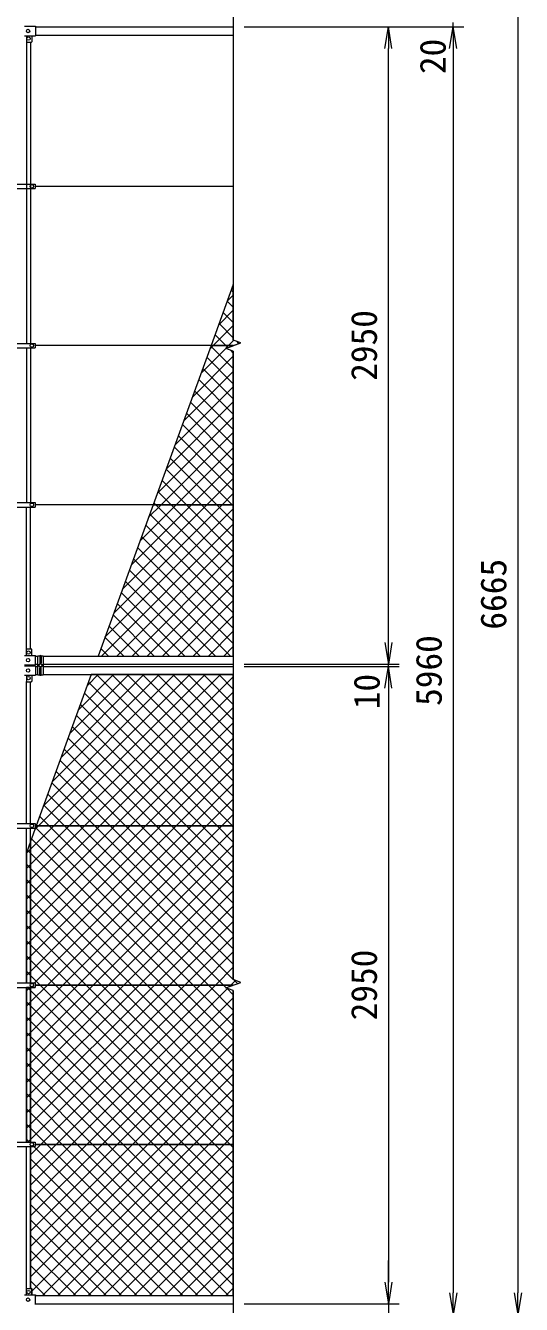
# Model space of a CAD drawing. Units: millimetres, scale not verified. Extents: x -10500 to 10500, y -7425 to 7425.
# Drawn here: x -6526 to -4231, y -3598 to 2321 of the extents above; entities that cross this region are included whole.
import ezdxf
from ezdxf.enums import TextEntityAlignment as Align

# ---------------------------------------------------------------- set-up
doc = ezdxf.new("R2010")
doc.units = ezdxf.units.MM
doc.header["$LTSCALE"] = 30
for name, color, linetype, lineweight in [('0-4_D-STR1', 1, 'Continuous', 9), ('0-8_D-STR-DIM', 7, 'Continuous', 9), ('0-9_0', 7, 'Continuous', 9), ('0-A_D-STR3', 3, 'Continuous', 9), ('0-B_D-STR2', 7, 'Continuous', 9)]:
    doc.layers.add(name, color=color, linetype=linetype, lineweight=lineweight)
doc.styles.add('ＭＳ ゴシック', font='')
doc.styles.get('ＭＳ ゴシック').set_extended_font_data('MS Gothic')

# ---------------------------------------------------------------- blocks, each defined once
blk = doc.blocks.new('_Open')
at = {"layer": '0-9_0'}
blk.add_line((-30, 5), (0, 0), dxfattribs=at)
blk.add_lwpolyline([(-30, -5), (0, 0), (-30, 0)], dxfattribs=at)

msp = doc.modelspace()

# ---------------------------------------------------------------- linework, layer by layer
at = {"layer": '0-4_D-STR1'}
for p, q in [((-6479.32, 2315), (-5564.32, 2315)), ((-6479.32, 2276.9), (-5564.32, 2276.9)), ((-6479.32, -596.9), (-6469.32, -596.9)), ((-6479.32, -635), (-6469.32, -635)), ((-6479.32, -645), (-6469.32, -645)), ((-6444.32, -596.9), (-5564.32, -596.9)), ((-6444.32, -635), (-5564.32, -635)), ((-6444.32, -645), (-5564.32, -645)), ((-6479.32, -683.1), (-6469.32, -683.1)), ((-6444.32, -683.1), (-5564.32, -683.1)), ((-6479.32, -3556.9), (-5564.32, -3556.9)), ((-6479.32, -3595), (-5564.32, -3595))]:
    msp.add_line(p, q, dxfattribs=at)
at = {"layer": '0-8_D-STR-DIM'}
for p, q in [((-5564.32, 3060), (-5564.32, 865.65)), ((-4247.45, 2920), (-4247.45, -3545)), ((-5514.32, 2315), (-4496.63, 2315)), ((-5514.32, 2315), (-4796.63, 2315)), ((-5514.32, 2315), (-4496.63, 2315)), ((-4546.63, 2315), (-4546.63, 2335)), ((-4846.63, -535), (-4846.63, 2215)), ((-4546.63, 2215), (-4546.63, -3545)), ((-4546.63, 2215), (-4546.63, 2115)), ((-5599.56, 827.17), (-5529.08, 852.83)), ((-5529.08, 852.83), (-5564.32, 865.65)), ((-5564.32, 814.35), (-5599.56, 827.17)), ((-5564.32, 814.35), (-5564.32, -2094.35)), ((-4846.63, -535), (-4846.63, -435)), ((-5514.32, -635), (-4796.63, -635)), ((-5514.32, -635), (-4796.63, -635)), ((-5514.32, -645), (-4796.63, -645)), ((-5514.32, -645), (-4796.63, -645)), ((-4846.63, -645), (-4846.63, -635)), ((-4846.63, -745), (-4846.63, -845)), ((-4846.63, -745), (-4846.63, -3495)), ((-5599.56, -2132.83), (-5529.08, -2107.17)), ((-5529.08, -2107.17), (-5564.32, -2094.35)), ((-5564.32, -2145.65), (-5599.56, -2132.83)), ((-5564.32, -2145.65), (-5564.32, -3735)), ((-4846.63, -3495), (-4846.63, -3395)), ((-5514.32, -3595), (-4796.63, -3595)), ((-5514.32, -3595), (-4796.63, -3595)), ((-4846.63, -3595), (-4846.63, -3645))]:
    msp.add_line(p, q, dxfattribs=at)
at = {"layer": '0-A_D-STR3'}
for p, q in [((-6530.52, 2317.9), (-6479.32, 2317.9)), ((-6479.32, 2317.9), (-6479.32, 2273.9)), ((-6530.52, 2273.9), (-6479.32, 2273.9)), ((-6522.32, 2273.9), (-6522.32, 2245.9)), ((-6497.32, 2273.9), (-6497.32, 2245.9)), ((-6521.82, 2244.13), (-6521.82, 850.3)), ((-6520.32, 2243.9), (-6499.32, 2243.9)), ((-6502.82, 2244), (-6502.82, 850.3)), ((-6646.82, 1587.3), (-6481.82, 1587.3)), ((-6646.82, 1566.7), (-6481.82, 1566.7)), ((-6481.82, 1587.3), (-6481.82, 1566.7)), ((-5564.32, 1577), (-6481.82, 1577)), ((-6646.82, 850.3), (-6481.82, 850.3)), ((-6646.82, 829.7), (-6481.82, 829.7)), ((-6521.82, 829.7), (-6521.82, 113.3)), ((-6502.82, 829.7), (-6502.82, 113.3)), ((-6481.82, 850.3), (-6481.82, 829.7)), ((-5564.32, 840), (-6481.82, 840)), ((-6646.82, 113.3), (-6481.82, 113.3)), ((-6646.82, 92.7), (-6481.82, 92.7)), ((-6521.82, -564.58), (-6521.82, 92.7)), ((-6502.82, -563.9), (-6502.82, 92.7)), ((-6481.82, 113.3), (-6481.82, 92.7)), ((-5564.32, 103), (-6481.82, 103)), ((-6522.32, -593.9), (-6522.32, -565.9)), ((-6520.32, -563.9), (-6499.32, -563.9)), ((-6497.32, -593.9), (-6497.32, -565.9)), ((-6530.52, -593.9), (-6479.32, -593.9)), ((-6530.52, -637.9), (-6479.32, -637.9)), ((-6530.52, -642.1), (-6479.32, -642.1)), ((-6479.32, -637.9), (-6479.32, -593.9)), ((-6479.32, -642.1), (-6479.32, -686.1)), ((-6469.32, -595.63), (-6460.32, -595.63)), ((-6460.32, -595.63), (-6460.32, -628)), ((-6453.32, -595.63), (-6453.32, -628)), ((-6530.52, -686.1), (-6479.32, -686.1)), ((-6522.32, -686.1), (-6522.32, -714.1)), ((-6497.32, -686.1), (-6497.32, -714.1)), ((-6460.32, -684.89), (-6460.32, -652)), ((-6453.32, -684.89), (-6453.32, -652)), ((-6521.82, -1372.7), (-6521.82, -715.42)), ((-6520.32, -716.1), (-6499.32, -716.1)), ((-6502.82, -1372.7), (-6502.82, -716.1)), ((-6646.82, -1372.7), (-6481.82, -1372.7)), ((-6646.82, -1393.3), (-6481.82, -1393.3)), ((-6521.82, -2109.5), (-6521.82, -1393.3)), ((-6502.82, -2109.5), (-6502.82, -1393.3)), ((-6481.82, -1372.7), (-6481.82, -1393.3)), ((-5564.32, -1383), (-6481.82, -1383)), ((-6646.82, -2109.7), (-6481.82, -2109.7)), ((-6646.82, -2130.3), (-6481.82, -2130.3)), ((-6521.82, -2846.7), (-6521.82, -2130.5)), ((-6502.82, -2846.7), (-6502.82, -2130.5)), ((-6481.82, -2109.7), (-6481.82, -2130.3)), ((-5564.32, -2120), (-6481.82, -2120)), ((-6646.82, -2846.7), (-6481.82, -2846.7)), ((-6646.82, -2867.3), (-6481.82, -2867.3)), ((-6521.82, -3524.58), (-6521.82, -2867.3)), ((-6502.82, -3523.9), (-6502.82, -2867.3)), ((-6481.82, -2846.7), (-6481.82, -2867.3)), ((-5564.32, -2857), (-6481.82, -2857)), ((-6522.32, -3553.9), (-6522.32, -3525.9)), ((-6520.32, -3523.9), (-6499.32, -3523.9)), ((-6497.32, -3553.9), (-6497.32, -3525.9)), ((-6530.52, -3553.9), (-6479.32, -3553.9)), ((-6479.32, -3597.9), (-6479.32, -3553.9))]:
    msp.add_line(p, q, dxfattribs=at)
for points in [[(-6460.32, -684.89), (-6469.32, -684.89), (-6469.32, -595.63)], [(-6453.32, -595.63), (-6444.32, -595.63), (-6444.32, -684.89), (-6453.32, -684.89)]]:
    msp.add_lwpolyline(points, dxfattribs=at)
msp.add_lwpolyline([(-6456.82, -648.1), (-6463.83, -644.05), (-6463.83, -635.95), (-6456.82, -631.9), (-6449.8, -635.95), (-6449.8, -644.05)], close=True, dxfattribs=at)
for centre, radius in [((-6514.32, 2295.9), 8), ((-6512.32, 2260.9), 8), ((-6496.82, 1577), 8), ((-6496.82, 840), 8), ((-6496.82, 103), 8), ((-6512.32, -580.9), 8), ((-6514.32, -615.9), 8), ((-6456.82, -640), 7.03), ((-6514.32, -664.1), 8), ((-6512.32, -699.1), 8), ((-6496.82, -1383), 8), ((-6496.82, -2120), 8), ((-6496.82, -2857), 8), ((-6512.32, -3540.9), 8), ((-6514.32, -3575.9), 8)]:
    msp.add_circle(centre, radius, dxfattribs=at)
for centre, radius, start, end in [((-6520.32, 2245.9), 2, 180, 270), ((-6499.32, 2245.9), 2, 270, 0), ((-6520.32, -565.9), 2, 90, 180), ((-6499.32, -565.9), 2, 0, 90), ((-6456.82, -601.26), 6.62, 58.10921, 121.89079), ((-6456.82, -628), 3.5, 180, 0), ((-6456.82, -652), 3.5, 0, 180), ((-6456.82, -679.26), 6.62, 238.10921, 301.89079), ((-6520.32, -714.1), 2, 180, 270), ((-6499.32, -714.1), 2, 270, 0), ((-6520.32, -3525.9), 2, 90, 180), ((-6499.32, -3525.9), 2, 0, 90)]:
    msp.add_arc(centre, radius, start, end, dxfattribs=at)
at = {"layer": '0-B_D-STR2'}
for p, q in [((-5592.12, 1046.24), (-5564.32, 1074.04)), ((-5564.32, 1087.83), (-5573.6, 1097.11)), ((-5564.32, 1017.12), (-5592.47, 1045.27)), ((-5632.58, 935.07), (-5564.32, 1003.33)), ((-5564.32, 946.41), (-5611.34, 993.43)), ((-5564.32, 875.7), (-5630.21, 941.59)), ((-5564.32, 734.28), (-5667.95, 837.9)), ((-5538.15, 849.53), (-5548.52, 859.9)), ((-5753.98, 601.54), (-5564.32, 791.2)), ((-5713.51, 712.72), (-5599.19, 827.04)), ((-5564.32, 663.57), (-5686.82, 786.06)), ((-5564.32, 804.99), (-5579.04, 819.7)), ((-5794.44, 490.37), (-5564.32, 720.49)), ((-5564.32, 592.86), (-5705.68, 734.22)), ((-5564.32, 522.15), (-5724.55, 682.38)), ((-5834.9, 379.19), (-5564.32, 649.78)), ((-5564.32, 451.43), (-5743.42, 630.54)), ((-5875.37, 268.01), (-5564.32, 579.06)), ((-5564.32, 380.72), (-5762.29, 578.7)), ((-5915.83, 156.84), (-5564.32, 508.35)), ((-5564.32, 239.3), (-5800.03, 475.01)), ((-5564.32, 310.01), (-5781.16, 526.85)), ((-5898.96, 103), (-5564.32, 437.64)), ((-5564.32, 168.59), (-5818.9, 423.17)), ((-5569.44, 103), (-5837.77, 371.33)), ((-5828.25, 103), (-5564.32, 366.93)), ((-5640.15, 103), (-5856.63, 319.49)), ((-5757.54, 103), (-5564.32, 296.22)), ((-5710.86, 103), (-5875.5, 267.64)), ((-5781.57, 103), (-5894.37, 215.8)), ((-5686.83, 103), (-5564.32, 225.51)), ((-5852.28, 103), (-5913.24, 163.96)), ((-5616.12, 103), (-5564.32, 154.8)), ((-6158.62, -510.21), (-5564.32, 84.09)), ((-6118.16, -399.04), (-5616.12, 103)), ((-6077.69, -287.86), (-5686.83, 103)), ((-6037.23, -176.69), (-5757.54, 103)), ((-5996.76, -65.51), (-5828.25, 103)), ((-5956.3, 45.66), (-5898.96, 103)), ((-5564.32, -326.38), (-5950.98, 60.28)), ((-5922.99, 103), (-5932.11, 112.12)), ((-5564.32, -255.67), (-5922.99, 103)), ((-5564.32, -184.96), (-5852.28, 103)), ((-5564.32, -114.25), (-5781.57, 103)), ((-5564.32, -43.54), (-5710.86, 103)), ((-5564.32, 27.17), (-5640.15, 103)), ((-5564.32, 97.88), (-5569.44, 103)), ((-6174.6, -596.9), (-5564.32, 13.38)), ((-5564.32, -397.09), (-5969.85, 8.44)), ((-6103.89, -596.9), (-5564.32, -57.33)), ((-5564.32, -467.8), (-5988.72, -43.41)), ((-5564.32, -538.51), (-6007.59, -95.25)), ((-6033.18, -596.9), (-5564.32, -128.04)), ((-5576.64, -596.9), (-6026.45, -147.09)), ((-5647.36, -596.9), (-6045.32, -198.93)), ((-5962.47, -596.9), (-5564.32, -198.75)), ((-5718.07, -596.9), (-6064.19, -250.77)), ((-5891.76, -596.9), (-5564.32, -269.46)), ((-5859.49, -596.9), (-6101.93, -354.46)), ((-5788.78, -596.9), (-6083.06, -302.62)), ((-5821.05, -596.9), (-5564.32, -340.17)), ((-5930.2, -596.9), (-6120.8, -406.3)), ((-5750.33, -596.9), (-5564.32, -410.89)), ((-6000.91, -596.9), (-6139.67, -458.14)), ((-6071.62, -596.9), (-6158.54, -509.98)), ((-5679.62, -596.9), (-5564.32, -481.6)), ((-6142.33, -596.9), (-6177.41, -561.82)), ((-5608.91, -596.9), (-5564.32, -552.31)), ((-6441.87, -1288.44), (-5836.53, -683.1)), ((-6401.41, -1177.26), (-5907.25, -683.1)), ((-6395.01, -1383), (-5695.11, -683.1)), ((-6360.94, -1066.09), (-5977.96, -683.1)), ((-6324.3, -1383), (-5624.4, -683.1)), ((-6320.48, -954.91), (-6048.67, -683.1)), ((-6280.01, -843.74), (-6119.38, -683.1)), ((-6239.55, -732.56), (-6190.09, -683.1)), ((-5564.32, -1316.33), (-6197.55, -683.1)), ((-5564.32, -1245.62), (-6126.84, -683.1)), ((-5564.32, -1174.91), (-6056.13, -683.1)), ((-5564.32, -1104.2), (-5985.42, -683.1)), ((-5564.32, -1033.49), (-5914.71, -683.1)), ((-5564.32, -962.78), (-5844, -683.1)), ((-5564.32, -892.07), (-5773.29, -683.1)), ((-5564.32, -821.36), (-5702.58, -683.1)), ((-5564.32, -750.65), (-5631.87, -683.1)), ((-5639.07, -1383), (-6252.88, -769.19)), ((-5568.36, -1383), (-6234.01, -717.35)), ((-6182.88, -1383), (-5564.32, -764.44)), ((-5709.78, -1383), (-6271.75, -821.03)), ((-5780.49, -1383), (-6290.62, -872.88)), ((-6112.17, -1383), (-5564.32, -835.15)), ((-5851.2, -1383), (-6309.49, -924.72)), ((-6041.46, -1383), (-5564.32, -905.86)), ((-5921.92, -1383), (-6328.36, -976.56)), ((-5992.63, -1383), (-6347.23, -1028.4)), ((-6063.34, -1383), (-6366.09, -1080.24)), ((-6134.05, -1383), (-6384.96, -1132.08)), ((-6204.76, -1383), (-6403.83, -1183.93)), ((-6502.82, -1490.81), (-6395.01, -1383)), ((-6502.82, -1561.52), (-6324.3, -1383)), ((-6502.82, -1702.94), (-6182.88, -1383)), ((-6502.82, -1773.65), (-6112.17, -1383)), ((-6502.82, -1844.36), (-6041.46, -1383)), ((-5750.6, -2120), (-6479.31, -1391.29)), ((-5564.32, -2023.44), (-6204.76, -1383)), ((-5564.32, -1952.73), (-6134.05, -1383)), ((-5564.32, -1882.02), (-6063.34, -1383)), ((-5564.32, -1811.31), (-5992.63, -1383)), ((-5564.32, -1740.6), (-5921.92, -1383)), ((-5564.32, -1669.89), (-5851.2, -1383)), ((-5564.32, -1599.17), (-5780.49, -1383)), ((-5564.32, -1528.46), (-5709.78, -1383)), ((-5564.32, -1457.75), (-5639.07, -1383)), ((-5564.32, -1387.04), (-5568.36, -1383)), ((-5821.31, -2120), (-6498.18, -1443.14)), ((-6521.82, -1509.81), (-6502.82, -1490.81)), ((-6502.82, -1579.91), (-6521.82, -1560.91)), ((-6521.82, -1580.52), (-6502.82, -1561.52)), ((-5962.73, -2120), (-6502.82, -1579.91)), ((-6502.82, -1650.62), (-6521.82, -1631.62)), ((-6033.44, -2120), (-6502.82, -1650.62)), ((-6071.35, -2120), (-5564.32, -1612.97)), ((-6502.82, -1721.33), (-6521.82, -1702.33)), ((-6521.82, -1721.94), (-6502.82, -1702.94)), ((-6000.64, -2120), (-5564.32, -1683.68)), ((-6502.82, -1792.05), (-6521.82, -1773.05)), ((-6521.82, -1792.65), (-6502.82, -1773.65)), ((-6104.15, -2120), (-6502.82, -1721.33)), ((-5929.93, -2120), (-5564.32, -1754.39)), ((-6174.86, -2120), (-6502.82, -1792.05)), ((-6521.82, -1863.36), (-6502.82, -1844.36)), ((-6502.82, -1933.47), (-6521.82, -1914.47)), ((-6316.29, -2120), (-6502.82, -1933.47)), ((-6502.82, -2004.18), (-6521.82, -1985.18)), ((-6387, -2120), (-6502.82, -2004.18)), ((-6502.82, -2074.89), (-6521.82, -2055.89)), ((-6521.82, -2146.2), (-6505.92, -2130.3)), ((-6457.71, -2120), (-6502.82, -2074.89)), ((-6502.82, -2551.47), (-6071.35, -2120)), ((-6502.82, -2622.18), (-6000.64, -2120)), ((-6502.82, -2692.89), (-5929.93, -2120)), ((-5720.71, -2857), (-6457.71, -2120)), ((-5650, -2857), (-6387, -2120)), ((-5579.29, -2857), (-6316.29, -2120)), ((-5564.32, -2730.55), (-6174.86, -2120)), ((-5564.32, -2659.83), (-6104.15, -2120)), ((-5564.32, -2589.12), (-6033.44, -2120)), ((-5564.32, -2518.41), (-5962.73, -2120)), ((-5564.32, -2376.99), (-5821.31, -2120)), ((-5564.32, -2306.28), (-5750.6, -2120)), ((-5545.37, -2113.1), (-5564.01, -2094.46)), ((-5564.32, -2164.86), (-5594.52, -2134.66)), ((-6502.82, -2287.02), (-6521.82, -2268.02)), ((-5932.84, -2857), (-6502.82, -2287.02)), ((-6171.96, -2857), (-5564.32, -2249.36)), ((-6502.82, -2357.73), (-6521.82, -2338.73)), ((-6003.55, -2857), (-6502.82, -2357.73)), ((-6101.25, -2857), (-5564.32, -2320.07)), ((-6502.82, -2428.44), (-6521.82, -2409.44)), ((-6030.54, -2857), (-5564.32, -2390.78)), ((-6502.82, -2499.15), (-6521.82, -2480.15)), ((-6074.26, -2857), (-6502.82, -2428.44)), ((-6144.97, -2857), (-6502.82, -2499.15)), ((-6502.82, -2569.86), (-6521.82, -2550.86)), ((-6521.82, -2570.47), (-6502.82, -2551.47)), ((-6215.68, -2857), (-6502.82, -2569.86)), ((-6502.82, -2640.57), (-6521.82, -2621.57)), ((-6521.82, -2641.18), (-6502.82, -2622.18)), ((-6286.39, -2857), (-6502.82, -2640.57)), ((-6502.82, -2711.28), (-6521.82, -2692.28)), ((-6521.82, -2711.89), (-6502.82, -2692.89)), ((-6357.1, -2857), (-6502.82, -2711.28)), ((-5747.69, -2857), (-5564.32, -2673.63)), ((-6502.82, -2782), (-6521.82, -2763)), ((-5676.98, -2857), (-5564.32, -2744.34)), ((-6508.83, -2846.7), (-6521.82, -2833.71)), ((-6427.81, -2857), (-6502.82, -2782)), ((-5606.27, -2857), (-5564.32, -2815.05)), ((-6502.82, -3187.86), (-6171.96, -2857)), ((-6502.82, -3258.57), (-6101.25, -2857)), ((-6502.82, -3329.28), (-6030.54, -2857)), ((-5798.63, -3556.9), (-6488.23, -2867.3)), ((-6447.59, -3556.9), (-5747.69, -2857)), ((-5727.91, -3556.9), (-6427.81, -2857)), ((-6376.88, -3556.9), (-5676.98, -2857)), ((-5657.2, -3556.9), (-6357.1, -2857)), ((-6306.17, -3556.9), (-5606.27, -2857)), ((-5586.49, -3556.9), (-6286.39, -2857)), ((-6235.46, -3556.9), (-5564.32, -2885.76)), ((-5564.32, -3508.36), (-6215.68, -2857)), ((-5564.32, -3437.65), (-6144.97, -2857)), ((-5564.32, -3366.94), (-6074.26, -2857)), ((-5564.32, -3296.23), (-6003.55, -2857)), ((-5564.32, -3225.52), (-5932.84, -2857)), ((-5564.32, -3013.39), (-5720.71, -2857)), ((-5564.32, -2942.68), (-5650, -2857)), ((-5564.32, -2871.97), (-5579.29, -2857)), ((-5869.34, -3556.9), (-6502.82, -2923.42)), ((-6164.75, -3556.9), (-5564.32, -2956.47)), ((-5940.05, -3556.9), (-6502.82, -2994.13)), ((-6010.76, -3556.9), (-6502.82, -3064.84)), ((-6094.04, -3556.9), (-5564.32, -3027.18)), ((-6081.47, -3556.9), (-6502.82, -3135.55)), ((-6023.33, -3556.9), (-5564.32, -3097.89)), ((-5952.62, -3556.9), (-5564.32, -3168.6)), ((-6152.18, -3556.9), (-6502.82, -3206.26)), ((-5881.91, -3556.9), (-5564.32, -3239.31)), ((-6222.89, -3556.9), (-6502.82, -3276.97)), ((-5811.2, -3556.9), (-5564.32, -3310.02)), ((-6293.6, -3556.9), (-6502.82, -3347.68)), ((-6364.31, -3556.9), (-6502.82, -3418.39)), ((-5740.49, -3556.9), (-5564.32, -3380.73)), ((-6435.02, -3556.9), (-6502.82, -3489.1)), ((-5669.78, -3556.9), (-5564.32, -3451.44)), ((-5599.06, -3556.9), (-5564.32, -3522.15))]:
    msp.add_line(p, q, dxfattribs=at)
for points in [[(-5564.32, 1122.62), (-5667.18, 840), (-5564.32, 840), (-5529.08, 852.83), (-5564.32, 865.65)], [(-5564.32, 814.35), (-5599.56, 827.17), (-5564.32, 840), (-5667.18, 840), (-5935.43, 103), (-5564.32, 103)], [(-5564.32, 103), (-5935.43, 103), (-6190.17, -596.9), (-5564.32, -596.9)], [(-5564.32, -683.1), (-6221.55, -683.1), (-6476.29, -1383), (-5564.32, -1383)], [(-5564.32, -1383), (-6476.29, -1383), (-6502.82, -1455.89), (-6502.82, -2109.7), (-6481.82, -2109.7), (-6481.82, -2120), (-5564.32, -2120), (-5529.08, -2107.17), (-5564.32, -2094.35)], [(-6502.82, -1455.89), (-6521.82, -1508.09), (-6521.82, -2109.7), (-6502.82, -2109.7)], [(-6502.82, -2130.3), (-6521.82, -2130.3), (-6521.82, -2846.7), (-6502.82, -2846.7)], [(-5564.32, -2145.65), (-5599.56, -2132.83), (-5564.32, -2120), (-6481.82, -2120), (-6481.82, -2130.3), (-6502.82, -2130.3), (-6502.82, -2846.7), (-6481.82, -2846.7), (-6481.82, -2857), (-5564.32, -2857)], [(-5564.32, -2857), (-6481.82, -2857), (-6481.82, -2867.3), (-6502.82, -2867.3), (-6502.82, -3523.9), (-6497.32, -3523.9), (-6497.32, -3553.9), (-6479.32, -3553.9), (-6479.32, -3556.9), (-5564.32, -3556.9)]]:
    msp.add_lwpolyline(points, close=True, dxfattribs=at)
for points in [[(-5673.05, 823.89), (-5656.94, 840), (-5564.32, 932.62)], [(-5589.99, 830.66), (-5599.33, 840), (-5649.08, 889.75)], [(-5598.76, 827.46), (-5586.23, 840), (-5561.57, 864.65)], [(-6521.82, -1651.23), (-6502.82, -1632.23), (-6253.59, -1383), (-5564.32, -693.73)], [(-6482.34, -1399.61), (-6465.72, -1383), (-5765.82, -683.1)], [(-6521.82, -1934.07), (-6502.82, -1915.07), (-5970.75, -1383), (-5564.32, -976.57)], [(-6521.82, -2004.78), (-6502.82, -1985.78), (-5900.04, -1383), (-5564.32, -1047.28)], [(-6521.82, -2075.49), (-6502.82, -2056.49), (-5829.33, -1383), (-5564.32, -1117.99)], [(-6485.32, -2109.7), (-5758.62, -1383), (-5564.32, -1188.7)], [(-5564.32, -2094.15), (-6275.47, -1383), (-6422.7, -1235.77)], [(-6521.82, -2216.91), (-6502.82, -2197.91), (-6424.91, -2120), (-5687.91, -1383), (-5564.32, -1259.41)], [(-5597.21, -2131.97), (-5609.18, -2120), (-6346.18, -1383), (-6441.57, -1287.61)], [(-6521.82, -2287.62), (-6502.82, -2268.62), (-6354.2, -2120), (-5617.2, -1383), (-5564.32, -1330.12)], [(-5564.32, -2235.57), (-5679.89, -2120), (-6416.89, -1383), (-6460.44, -1339.45)], [(-6521.82, -2358.33), (-6502.82, -2339.33), (-6283.49, -2120), (-5564.32, -1400.83)], [(-6521.82, -2429.05), (-6502.82, -2410.05), (-6212.77, -2120), (-5564.32, -1471.55)], [(-5564.32, -2447.7), (-5892.02, -2120), (-6502.82, -1509.2), (-6517.05, -1494.98)], [(-6521.82, -2499.76), (-6502.82, -2480.76), (-6142.06, -2120), (-5564.32, -1542.26)], [(-6521.82, -2782.6), (-6502.82, -2763.6), (-5859.22, -2120), (-5564.32, -1825.1)], [(-5564.32, -2801.26), (-6245.58, -2120), (-6502.82, -1862.76), (-6521.82, -1843.76)], [(-6515.21, -2846.7), (-6502.82, -2834.31), (-5788.51, -2120), (-5564.32, -1895.81)], [(-6502.82, -2905.02), (-6454.8, -2857), (-5717.8, -2120), (-5564.32, -1966.52)], [(-6502.82, -2975.73), (-6384.09, -2857), (-5647.09, -2120), (-5564.32, -2037.23)], [(-5564.32, -3084.1), (-5791.42, -2857), (-6502.82, -2145.6), (-6518.12, -2130.3)], [(-5583.28, -2126.9), (-5576.38, -2120), (-5554.35, -2097.98)], [(-6502.82, -3046.44), (-6313.38, -2857), (-5591.97, -2135.59)], [(-6502.82, -3117.15), (-6242.67, -2857), (-5564.32, -2178.65)], [(-5564.32, -3154.81), (-5862.13, -2857), (-6502.82, -2216.31), (-6521.82, -2197.31)], [(-6502.82, -3399.99), (-5959.82, -2857), (-5564.32, -2461.49)], [(-6502.82, -3470.71), (-5889.11, -2857), (-5564.32, -2532.21)], [(-6497.32, -3535.92), (-5818.4, -2857), (-5564.32, -2602.92)]]:
    msp.add_lwpolyline(points, dxfattribs=at)

# ---------------------------------------------------------------- block references
at = {"layer": '0-8_D-STR-DIM', "xscale": 3.333333, "yscale": 3.333333}
for p, rotation in [((-4846.63, 2315), 90), ((-4546.63, 2315), 90), ((-4546.63, 2315), 90), ((-4846.63, -635), 270), ((-4846.63, -635), 270), ((-4846.63, -645), 90), ((-4846.63, -645), 90), ((-4846.63, -3595), 270), ((-4846.63, -3595), 270), ((-4546.63, -3645), 270), ((-4247.45, -3645), 270)]:
    msp.add_blockref('_Open', p, dxfattribs=dict(at, rotation=rotation))

# ---------------------------------------------------------------- texts
at = {"layer": '0-8_D-STR-DIM', "style": 'ＭＳ ゴシック'}
for s, p in [('20', (-4545.14, 2096.41)), ('2950', (-4863.5, 676.87)), ('6665', (-4264.32, -474.63)), ('5960', (-4563.5, -827.81)), ('10', (-4850.87, -843.11)), ('2950', (-4863.5, -2283.13))]:
    msp.add_text(s, height=120.3, rotation=90, dxfattribs=at).set_placement(p, align=Align.BOTTOM_LEFT)

doc.saveas('drawing.dxf')
